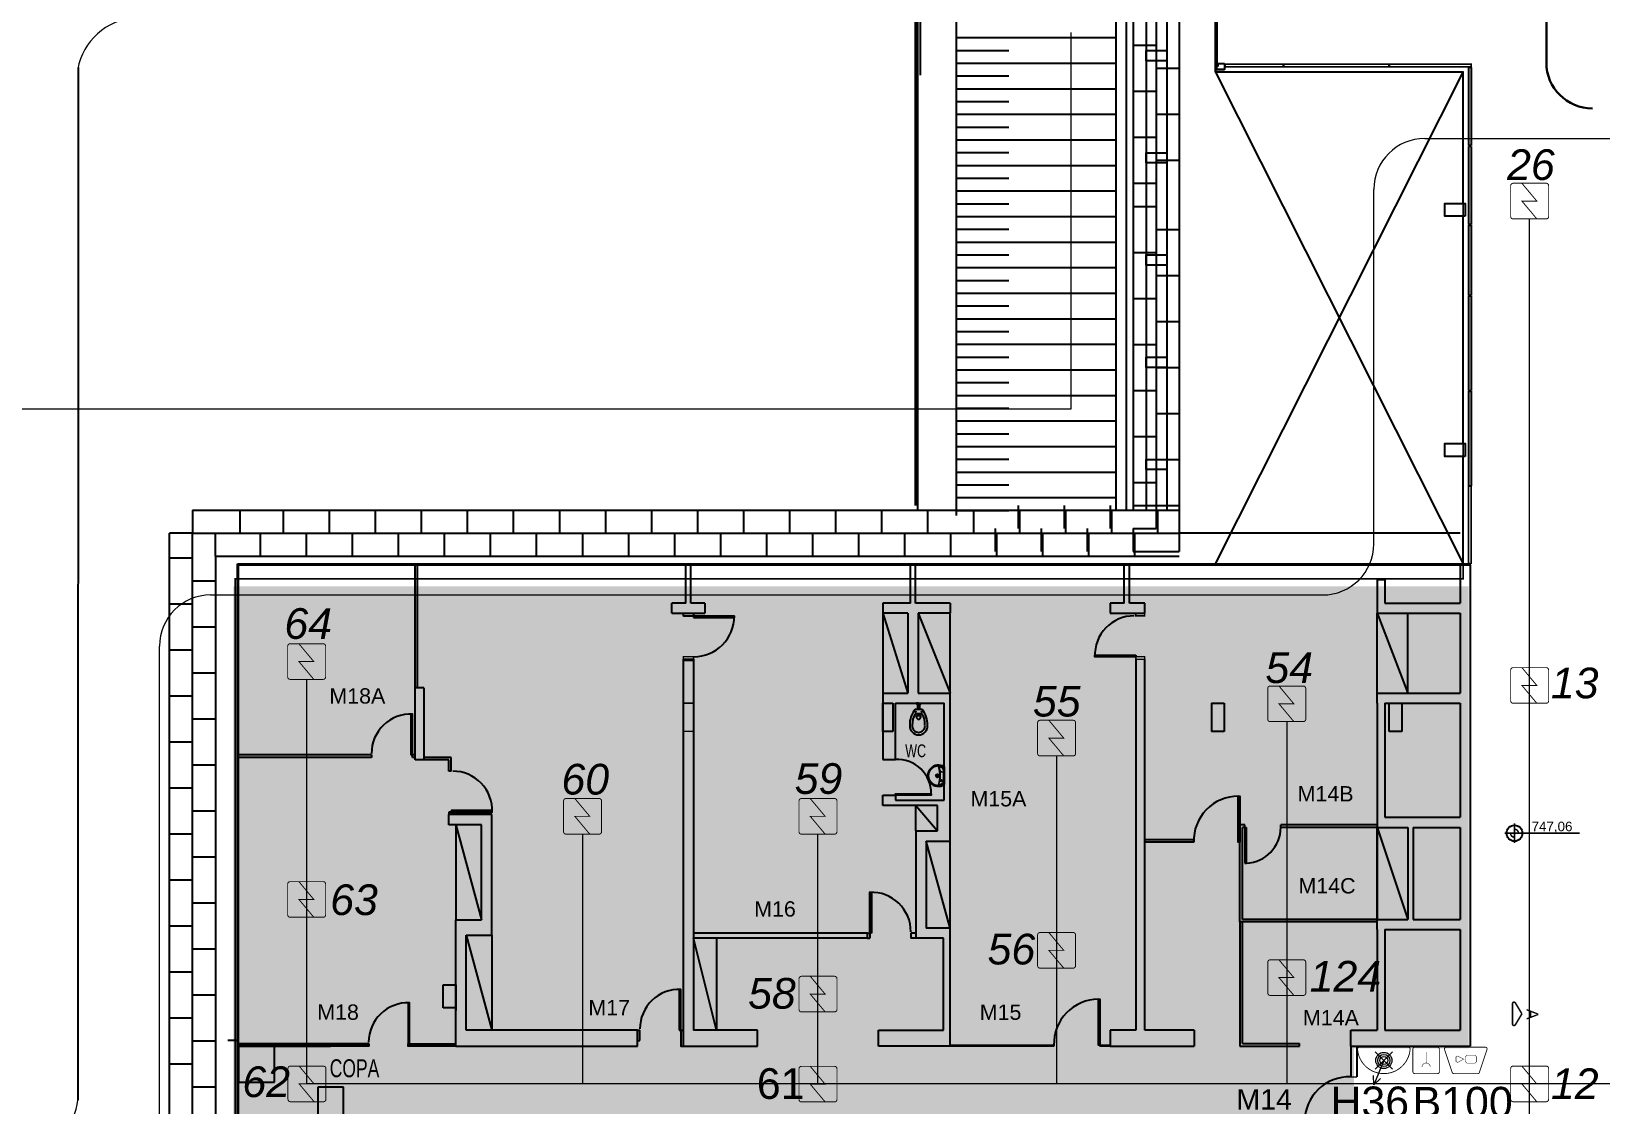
# Model space of a CAD drawing. Header units: metres. Extents: x -331 to 2982, y 362 to 2539.
# Drawn here: x 767 to 797.7, y 957.91 to 978.91 of the extents above; entities that cross this region are included whole.
import ezdxf
from ezdxf.enums import TextEntityAlignment as Align

# ---------------------------------------------------------------- set-up
doc = ezdxf.new("R2010")
doc.units = ezdxf.units.M
doc.layers.get('0').update_dxf_attribs({"color": 251})
doc.layers.add('_salas', color=251, linetype='Continuous', plot=False)
doc.layers.add('Botoeira_antiga', color=74, linetype='Continuous', lineweight=30)
for name, color, linetype in [('CX', 251, 'Continuous'), ('DET. FUMAÇA', 1, 'Continuous'), ('Div', 251, 'Continuous'), ('Est', 251, 'Continuous'), ('Mob', 251, 'Continuous'), ('Pis', 251, 'Continuous')]:
    doc.layers.add(name, color=color, linetype=linetype)
doc.styles.add('ARIAL', font='arial.ttf')
doc.styles.add('DESTAQUE', font='arial.ttf', dxfattribs={"height": 0.4})
doc.styles.get("Standard").update_dxf_attribs({"font": 'arial.ttf', "height": 0.3})
doc.styles.add('X3G_ENTITY_14169C7F', font='arial.ttf', dxfattribs={"height": 0.6})
doc.styles.add('X3G_ENTITY_14169C81', font='arial.ttf', dxfattribs={"height": 0.6})
doc.styles.add('X3G_ENTITY_14169C83', font='arial.ttf', dxfattribs={"height": 0.6})
doc.styles.add('X3G_ENTITY_14169CB9', font='arial.ttf', dxfattribs={"height": 0.6})
doc.styles.add('X3G_ENTITY_14169CBB', font='arial.ttf', dxfattribs={"height": 0.6})
doc.styles.add('X3G_ENTITY_14169CBD', font='arial.ttf', dxfattribs={"height": 0.6})
doc.styles.add('X3G_ENTITY_14169CBF', font='arial.ttf', dxfattribs={"height": 0.6})
doc.styles.add('X3G_ENTITY_14169CC1', font='arial.ttf', dxfattribs={"height": 0.6})
doc.styles.add('X3G_ENTITY_14169CC3', font='arial.ttf', dxfattribs={"height": 0.6})
doc.styles.add('X3G_ENTITY_14169CC5', font='arial.ttf', dxfattribs={"height": 0.6})
doc.styles.add('X3G_ENTITY_14169CC7', font='arial.ttf', dxfattribs={"height": 0.6})
doc.styles.add('X3G_ENTITY_14169CC9', font='arial.ttf', dxfattribs={"height": 0.6})
doc.styles.add('X3G_ENTITY_14169CCB', font='arial.ttf', dxfattribs={"height": 0.6})
doc.styles.add('X3G_ENTITY_1416B692', font='arial.ttf', dxfattribs={"height": 0.6})
doc.styles.add('X3G_ENTITY_14210359', font='arial.ttf', dxfattribs={"height": 0.6})
doc.styles.add('X3G_ENTITY_14228CEA', font='arial.ttf', dxfattribs={"height": 0.6})

# ---------------------------------------------------------------- blocks, each defined once
blk = doc.blocks.new('Detector de fumaça')
at = {"layer": 'DET. FUMAÇA', "linetype": 'Continuous', "lineweight": 15, "const_width": 0.0187}
blk.add_lwpolyline([(774.599, 539.816), (775.249, 539.816, -0.414214), (775.296, 539.769), (775.296, 539.167, -0.414214), (775.249, 539.12), (774.599, 539.12, -0.414214), (774.553, 539.167), (774.553, 539.769, -0.414214)], format="xyb", close=True, dxfattribs=at)
blk.add_lwpolyline([(774.773, 539.816), (775.064, 539.468), (774.773, 539.468), (775.064, 539.12)], dxfattribs=at)
blk = doc.blocks.new('WEW')
at = {"color": 1, "lineweight": 0, "true_color": 0xe60000}
for p, q in [((1781.244, 994.005), (1781.439, 994.482)), ((1781.439, 994.482), (1781.308, 994.36)), ((1781.439, 994.482), (1781.447, 994.302)), ((1781.075, 994.175), (1781.413, 993.836)), ((1781.413, 994.175), (1781.075, 993.836))]:
    blk.add_line(p, q, dxfattribs=at)
at = {"color": 1, "true_color": 0xe60000, "const_width": 0.0172}
for points in [[(1779.259, 993.747), (1780.023, 993.747, 0.511918), (1780.056, 993.793), (1779.907, 994.24, 0.322823), (1779.874, 994.263), (1779.408, 994.263, 0.322823), (1779.375, 994.24), (1779.226, 993.793, 0.511918)], [(1780.193, 994.263), (1780.641, 994.263, -0.414214), (1780.675, 994.229), (1780.675, 993.782, -0.414214), (1780.641, 993.747), (1780.193, 993.747, -0.414214), (1780.159, 993.782), (1780.159, 994.229, -0.414214)], [(1780.764, 993.748), (1781.724, 993.748, 0.435311), (1781.759, 993.784, 0.930949), (1780.73, 993.784, 0.435311)]]:
    blk.add_lwpolyline(points, format="xyb", close=True, dxfattribs=at)
at = {"color": 1, "true_color": 0xe60000, "const_width": 0.0086}
for points in [[(1779.463, 994.06), (1779.617, 994.06), (1779.652, 994.026), (1779.652, 993.936), (1779.617, 993.902), (1779.463, 993.902), (1779.428, 993.936), (1779.428, 994.026)], [(1779.832, 993.936), (1779.832, 994.026), (1779.802, 994.044), (1779.679, 993.981), (1779.802, 993.918)]]:
    blk.add_lwpolyline(points, close=True, dxfattribs=at)
for points in [[(1780.336, 994.135), (1780.338, 994.117), (1780.344, 994.099), (1780.351, 994.088), (1780.365, 994.073), (1780.373, 994.067), (1780.386, 994.06), (1780.397, 994.057), (1780.413, 994.055), (1780.421, 994.055), (1780.431, 994.056), (1780.45, 994.062), (1780.464, 994.07), (1780.477, 994.082), (1780.488, 994.096), (1780.494, 994.11), (1780.497, 994.122), (1780.498, 994.13), (1780.498, 994.136)], [(1780.417, 993.837), (1780.417, 994.055)]]:
    blk.add_lwpolyline(points, dxfattribs=at)
at = {"color": 1, "lineweight": 0, "true_color": 0xe60000}
for radius in [0.158, 0.119, 0.0774]:
    blk.add_circle((1781.244, 994.005), radius, dxfattribs=at)
blk = doc.blocks.new('VASO')
at = {"layer": 'Mob'}
for p, q in [((302.351, 172.465), (302.38, 172.465)), ((302.351, 172.383), (302.38, 172.383)), ((302.38, 172.465), (302.38, 172.383)), ((302.411, 172.354), (302.411, 172.494)), ((302.499, 172.354), (302.499, 172.494)), ((302.599, 172.444), (302.499, 172.444)), ((302.599, 172.404), (302.499, 172.404)), ((302.599, 172.444), (302.599, 172.455)), ((302.599, 172.404), (302.599, 172.444)), ((302.599, 172.404), (302.599, 172.393)), ((302.619, 172.464), (302.609, 172.464)), ((302.619, 172.383), (302.609, 172.383)), ((302.619, 172.424), (302.619, 172.464)), ((302.619, 172.424), (302.619, 172.383))]:
    blk.add_line(p, q, dxfattribs=at)
for centre in [(302.453, 172.486), (302.453, 172.362)]:
    blk.add_circle(centre, 0.00707, dxfattribs=at)
for centre, radius, start, end in [((302.178, 172.42), 0.179, 86.6811, 178.7962), ((302.178, 172.42), 0.129, 86.6811, 178.7962), ((302.205, 172.134), 0.464, 50.6979, 92.0637), ((302.205, 172.134), 0.414, 60.1325, 92.0637), ((302.178, 172.427), 0.179, 181.2038, 273.3189), ((302.178, 172.427), 0.129, 181.2038, 273.3189), ((302.205, 172.713), 0.464, 267.9363, 309.3021), ((302.205, 172.713), 0.414, 267.9363, 299.8675), ((302.349, 172.422), 0.043, 86.6811, 178.7962), ((302.349, 172.426), 0.043, 181.2038, 273.3189), ((302.609, 172.455), 0.00935, 90, 180), ((302.609, 172.393), 0.00935, 180, 270)]:
    blk.add_arc(centre, radius, start, end, dxfattribs=at)
blk = doc.blocks.new('XR_BL2_3 PAV$0$perfil_cc')
at = {"layer": 'CX'}
for p, q in [((-0.115, 0.117), (-0.115, -0.029)), ((-0.115, -0.029), (-0.115, 0.117))]:
    blk.add_line(p, q, dxfattribs=at)
blk.add_lwpolyline([(0, 0.12), (-0.08, 0.12), (-0.115, 0.12), (-0.115, -0.029), (-0.085, -0.029), (-0.085, -0.028), (-0.04, -0.028), (-0.04, 0), (0, 0)], close=True, dxfattribs=at)
blk = doc.blocks.new('XR_BL2_2 PAV_REV02$0$PILAR_PASSARELA')
at = {"layer": 'Est'}
blk.add_lwpolyline([(-20, 12.5), (20, 12.5), (20, -12.5), (-20, -12.5)], close=True, dxfattribs=at)
blk = doc.blocks.new('gel')
at = {"layer": 'Est'}
for p, q in [((2289.233, 1666.489), (2289.233, 1665.789)), ((2289.933, 1666.489), (2289.233, 1666.489)), ((2289.933, 1665.789), (2289.933, 1666.489)), ((2289.233, 1665.789), (2289.933, 1665.789))]:
    blk.add_line(p, q, dxfattribs=at)

msp = doc.modelspace()

# ---------------------------------------------------------------- hatches: boundary and pattern name
at = {"layer": '_salas', "transparency": 33554559}
h = msp.add_hatch(color=256, dxfattribs=at)
h.dxf.hatch_style = 1
h.paths.add_polyline_path([(779.351, 955.411), (776.826, 955.411), (776.826, 956.986), (779.351, 956.986), (792.881, 956.986), (792.881, 959.011), (795.12, 959.011), (795.12, 968.046), (770.956, 968.046), (770.956, 955.411), (764.106, 955.411), (764.106, 946.461), (770.956, 946.461), (770.956, 905.926), (795.406, 905.926), (795.406, 912.361), (773.841, 912.361), (773.841, 913.961), (777.366, 913.961), (777.366, 941.136), (776.426, 941.136), (776.426, 946.461), (779.351, 946.461)])
at = {"layer": 'Pis'}
h = msp.add_hatch(dxfattribs=at)
h.set_pattern_fill('ANSI31', color=256, scale=0.01, style=0)
h.set_pattern_definition([(45, (-1492.385325, -557.201927), (-0.0224506403, 0.0224506403), [])])
h.paths.add_polyline_path([(773.109, 957.449), (771.059, 957.449), (771.059, 957.299), (772.959, 957.299), (772.959, 956.899), (773.109, 956.899)])
h.paths.add_polyline_path([(773.109, 955.899), (772.959, 955.899), (772.959, 955.699), (773.109, 955.699)])
edge = h.paths.add_edge_path()
edge.add_line((771.059, 959.099), (771.059, 959.049))
edge.add_line((771.059, 959.049), (773.603, 959.049))
edge.add_line((773.603, 959.049), (773.603, 959.099))
edge.add_line((773.603, 959.099), (771.059, 959.099))
edge.add_line((771.059, 959.099), (771.059, 959.049))
h = msp.add_hatch(dxfattribs=at)
h.set_pattern_fill('ANSI31', color=256, scale=0.01, style=0)
h.set_pattern_definition([(45, (-1502.9165, -764.725328), (-0.0224506403, 0.0224506403), [])])
edge = h.paths.add_edge_path()
edge.add_line((774.372, 959.099), (775.309, 959.099))
edge.add_line((775.309, 959.099), (775.309, 959.049))
edge.add_line((775.309, 959.049), (774.372, 959.049))
edge.add_line((774.372, 959.049), (774.372, 959.099))
edge.add_line((774.372, 959.099), (775.309, 959.099))

# ---------------------------------------------------------------- linework, layer by layer
at = {"lineweight": 0}
for p, q in [((790.169, 978.109), (790.169, 980.018)), ((775.059, 959.799), (775.059, 960.249)), ((775.059, 960.249), (775.309, 960.249)), ((775.309, 960.249), (775.309, 959.799)), ((775.309, 959.799), (775.059, 959.799)), ((771.009, 959.161), (770.847, 959.161))]:
    msp.add_line(p, q, dxfattribs=at)
for points in [[(790.169, 978.109), (795.014, 978.109), (795.014, 968.196), (790.169, 968.196)], [(770.989, 955.561), (770.989, 968.196), (790.169, 968.196)]]:
    msp.add_lwpolyline(points, dxfattribs=at)
at = {"layer": 'Botoeira_antiga'}
msp.add_line((796.641, 978.298), (796.641, 981.092), dxfattribs=at)
msp.add_arc((797.541, 978.298), 0.9, 180, 270, dxfattribs=at)
at = {"layer": 'CX', "ltscale": 8}
for points in [[(788.609, 966.701), (788.609, 966.671), (787.809, 966.671), (787.809, 966.701)], [(774.429, 964.749), (774.459, 964.749), (774.459, 965.549), (774.429, 965.549)], [(783.909, 963.961), (783.909, 963.991), (784.609, 963.991), (784.609, 963.961)], [(790.644, 963.041), (790.614, 963.041), (790.614, 963.941), (790.644, 963.941)], [(775.219, 963.661), (775.219, 963.631), (776.019, 963.631), (776.019, 963.661)], [(783.439, 961.261), (783.409, 961.261), (783.409, 962.061), (783.439, 962.061)], [(779.679, 959.361), (779.709, 959.361), (779.709, 960.161), (779.679, 960.161)], [(787.909, 959.069), (787.879, 959.069), (787.879, 959.969), (787.909, 959.969)], [(774.372, 959.099), (774.402, 959.099), (774.402, 959.899), (774.372, 959.899)]]:
    msp.add_lwpolyline(points, close=True, dxfattribs=at)
at = {"layer": 'CX', "color": 251, "ltscale": 8, "true_color": 0x606060}
for centre, radius, start, end in [((788.579, 966.7), 0.771, 90, 182.1894), ((774.429, 964.779), 0.771, 87.8106, 180), ((783.938, 963.991), 0.671, 0, 92.5089), ((775.249, 963.661), 0.771, 357.8106, 90), ((790.614, 963.071), 0.871, 90, 181.942), ((783.438, 961.291), 0.771, 0, 92.1894), ((779.679, 959.391), 0.771, 87.8106, 180), ((787.879, 959.098), 0.871, 90, 181.942), ((774.373, 959.129), 0.771, 87.8106, 180), ((792.784, 957.579), 0.871, 88.058, 180)]:
    msp.add_arc(centre, radius, start, end, dxfattribs=at)
at = {"layer": 'Div', "color": 230, "linetype": 'Continuous', "lineweight": -3, "true_color": 0xff007f}
msp.add_line((767.917, 978.197), (767.911, 957.995), dxfattribs=at)
at = {"layer": 'Div', "color": 230, "linetype": 'Continuous', "lineweight": 0}
for p, q in [((794.265, 976.812), (798.508, 976.812)), ((793.265, 968.879), (793.265, 975.812)), ((770.511, 967.879), (792.265, 967.879)), ((769.511, 957.436), (769.511, 966.879))]:
    msp.add_line(p, q, dxfattribs=at)
at = {"layer": 'Div', "color": 150, "linetype": 'Continuous', "lineweight": 0}
for p, q in [((796.314, 944.321), (796.314, 975.239)), ((772.389, 966.228), (772.389, 958.312)), ((791.562, 965.401), (791.562, 958.312)), ((787.06, 964.731), (787.06, 958.312)), ((777.787, 963.2), (777.787, 958.312)), ((782.392, 958.312), (782.392, 963.2)), ((871.965, 958.312), (772.389, 958.312))]:
    msp.add_line(p, q, dxfattribs=at)
at = {"layer": 'Div', "lineweight": 0, "ltscale": 0.8}
for p, q in [((774.509, 966.061), (774.509, 968.469)), ((774.559, 966.061), (774.559, 968.469)), ((783.359, 961.261), (779.959, 961.261)), ((783.359, 961.161), (779.959, 961.161))]:
    msp.add_line(p, q, dxfattribs=at)
at = {"layer": 'Div', "lineweight": 0}
for p, q in [((773.659, 964.749), (771.059, 964.749)), ((773.659, 964.699), (771.059, 964.699)), ((773.659, 964.749), (773.659, 964.699)), ((774.509, 964.749), (774.459, 964.749)), ((774.459, 964.699), (774.459, 964.749)), ((774.509, 964.699), (774.459, 964.699)), ((775.219, 964.701), (774.679, 964.701)), ((775.169, 964.651), (774.679, 964.651)), ((775.169, 964.431), (775.169, 964.651)), ((775.219, 964.431), (775.219, 964.701)), ((775.219, 964.431), (775.169, 964.431)), ((775.219, 963.631), (775.169, 963.631)), ((775.169, 963.631), (775.169, 963.581)), ((775.219, 963.631), (775.219, 963.581)), ((790.644, 961.481), (790.644, 963.381)), ((790.744, 963.381), (790.644, 963.381)), ((790.694, 961.531), (790.694, 963.331)), ((790.744, 963.331), (790.694, 963.331)), ((790.744, 963.331), (790.744, 963.381)), ((790.744, 963.331), (790.744, 962.631)), ((790.744, 963.331), (790.774, 963.331)), ((790.774, 962.631), (790.774, 963.331)), ((793.334, 963.381), (791.444, 963.381)), ((791.444, 963.331), (791.444, 963.381)), ((793.334, 963.331), (791.444, 963.331)), ((789.744, 963.091), (788.784, 963.091)), ((789.744, 963.041), (788.784, 963.041)), ((789.744, 963.041), (789.744, 963.091)), ((790.744, 962.631), (790.774, 962.631)), ((793.334, 961.481), (790.644, 961.481)), ((790.644, 961.481), (790.644, 959.054)), ((793.334, 961.531), (790.694, 961.531)), ((790.694, 959.104), (790.694, 961.481)), ((790.644, 959.054), (791.814, 959.054)), ((790.694, 959.104), (791.814, 959.104)), ((791.814, 959.054), (791.814, 959.104)), ((792.814, 959.049), (792.814, 958.449)), ((792.933, 959.049), (792.933, 958.449))]:
    msp.add_line(p, q, dxfattribs=at)
at = {"layer": 'Div', "color": 150, "linetype": 'Continuous', "lineweight": 0}
msp.add_lwpolyline([(787.339, 978.886), (787.339, 971.517), (763.268, 971.517)], dxfattribs=at)
at = {"layer": 'Div', "lineweight": 0}
msp.add_lwpolyline([(792.814, 958.449), (792.933, 958.449)], dxfattribs=at)
at = {"layer": 'Div', "color": 230, "linetype": 'Continuous', "lineweight": 0}
for centre, radius, start, end in [((769.117, 977.949), 1.225, 94.2945, 169.7477), ((794.265, 975.812), 1, 90, 180), ((792.265, 968.879), 1, 270, 0), ((770.511, 966.879), 1, 90, 180), ((766.9, 958.074), 1.014, 277.9256, 355.5234)]:
    msp.add_arc(centre, radius, start, end, dxfattribs=at)
at = {"layer": 'Div', "lineweight": 0}
msp.add_arc((790.744, 963.331), 0.7, 272.4563, 360, dxfattribs=at)
at = {"layer": 'Pis'}
for p, q in [((784.298, 969.632), (784.298, 989.307)), ((784.323, 969.632), (784.323, 989.307)), ((784.348, 969.536), (784.348, 989.307)), ((784.398, 978.049), (784.398, 989.307)), ((785.105, 969.434), (785.105, 989.207)), ((788.218, 989.307), (788.218, 969.632)), ((788.418, 989.307), (788.418, 969.632)), ((788.558, 980.432), (788.558, 969.536)), ((788.814, 980.432), (788.814, 969.536)), ((789.008, 980.432), (789.008, 969.536)), ((789.214, 980.432), (789.214, 969.536)), ((789.458, 980.432), (789.458, 969.182)), ((790.169, 978.109), (790.169, 980.018)), ((790.169, 980.018), (790.169, 978.109)), ((786.128, 978.778), (785.105, 978.778)), ((788.218, 978.778), (785.105, 978.778)), ((786.128, 978.528), (785.105, 978.528)), ((789.008, 978.632), (788.558, 978.632)), ((788.814, 978.332), (788.814, 978.532)), ((788.814, 978.532), (789.214, 978.532)), ((789.214, 978.532), (789.214, 978.332)), ((786.128, 978.278), (785.105, 978.278)), ((788.218, 978.278), (785.105, 978.278)), ((789.214, 978.332), (788.814, 978.332)), ((789.458, 978.182), (789.008, 978.182)), ((789.458, 978.152), (789.458, 969.536)), ((790.169, 968.489), (795.014, 978.109)), ((790.169, 978.109), (795.014, 968.489)), ((795.014, 978.109), (790.169, 978.109)), ((795.014, 978.109), (790.169, 978.109)), ((795.014, 975.541), (795.014, 978.109)), ((795.169, 978.198), (795.119, 978.198)), ((795.119, 978.198), (795.119, 976.672)), ((795.169, 978.198), (795.169, 976.672)), ((786.128, 978.028), (785.105, 978.028)), ((786.128, 977.778), (785.105, 977.778)), ((788.218, 977.778), (785.105, 977.778)), ((786.128, 977.528), (785.105, 977.528)), ((789.008, 977.732), (788.558, 977.732)), ((786.128, 977.278), (785.105, 977.278)), ((788.218, 977.278), (785.105, 977.278)), ((788.218, 977.278), (785.105, 977.278)), ((789.458, 977.282), (789.008, 977.282)), ((786.128, 977.028), (785.105, 977.028)), ((789.008, 976.832), (788.558, 976.832)), ((786.128, 976.778), (785.105, 976.778)), ((788.218, 976.778), (785.105, 976.778)), ((788.218, 976.778), (785.105, 976.778)), ((786.128, 976.528), (785.105, 976.528)), ((788.814, 976.332), (788.814, 976.532)), ((788.814, 976.532), (789.214, 976.532)), ((789.214, 976.532), (789.214, 976.332)), ((795.169, 976.672), (795.119, 976.672)), ((795.169, 976.656), (795.119, 976.656)), ((795.119, 976.656), (795.119, 975.13)), ((795.169, 976.656), (795.169, 975.13)), ((786.128, 976.278), (785.105, 976.278)), ((788.218, 976.278), (785.105, 976.278)), ((789.214, 976.332), (788.814, 976.332)), ((789.458, 976.382), (789.008, 976.382)), ((786.128, 976.028), (785.105, 976.028)), ((789.008, 975.932), (788.558, 975.932)), ((789.458, 975.929), (789.458, 975.929)), ((786.128, 975.778), (785.105, 975.778)), ((788.218, 975.778), (785.105, 975.778)), ((786.128, 975.528), (785.105, 975.528)), ((788.558, 975.482), (789.008, 975.482)), ((795.014, 970.841), (795.014, 975.291)), ((786.128, 975.278), (785.105, 975.278)), ((788.218, 975.278), (785.105, 975.278)), ((786.128, 975.028), (785.105, 975.028)), ((788.558, 975.029), (788.558, 975.029)), ((789.008, 975.032), (789.458, 975.032)), ((795.169, 975.13), (795.119, 975.13)), ((795.119, 975.114), (795.169, 975.114)), ((795.119, 975.114), (795.119, 973.746)), ((795.169, 975.114), (795.169, 973.746)), ((786.128, 974.778), (785.105, 974.778)), ((788.218, 974.778), (785.105, 974.778)), ((786.128, 974.528), (785.105, 974.528)), ((788.558, 974.582), (789.008, 974.582)), ((788.814, 974.332), (788.814, 974.532)), ((788.814, 974.532), (789.214, 974.532)), ((789.214, 974.532), (789.214, 974.332)), ((786.128, 974.278), (785.105, 974.278)), ((788.218, 974.278), (785.105, 974.278)), ((789.214, 974.332), (788.814, 974.332)), ((789.008, 974.132), (789.458, 974.132)), ((786.128, 974.028), (785.105, 974.028)), ((786.128, 973.778), (785.105, 973.778)), ((788.218, 973.778), (785.105, 973.778)), ((786.128, 973.528), (785.105, 973.528)), ((788.558, 973.682), (789.008, 973.682)), ((795.119, 973.746), (795.169, 973.746)), ((795.119, 973.73), (795.169, 973.73)), ((795.119, 973.73), (795.119, 971.88)), ((795.169, 973.73), (795.169, 971.88)), ((786.128, 973.278), (785.105, 973.278)), ((788.218, 973.278), (785.105, 973.278)), ((789.008, 973.232), (789.458, 973.232)), ((789.008, 973.232), (789.458, 973.232)), ((786.128, 973.028), (785.105, 973.028)), ((786.128, 972.778), (785.105, 972.778)), ((788.218, 972.778), (785.105, 972.778)), ((786.128, 972.528), (785.105, 972.528)), ((788.558, 972.782), (789.008, 972.782)), ((788.814, 972.332), (788.814, 972.532)), ((788.814, 972.532), (789.214, 972.532)), ((789.214, 972.532), (789.214, 972.332)), ((786.128, 972.278), (785.105, 972.278)), ((788.218, 972.278), (786.128, 972.278)), ((789.214, 972.332), (788.814, 972.332)), ((789.008, 972.332), (789.458, 972.332)), ((786.128, 972.028), (785.105, 972.028)), ((786.128, 971.778), (785.105, 971.778)), ((788.218, 971.778), (786.128, 971.778)), ((788.218, 971.778), (786.128, 971.778)), ((788.558, 971.882), (789.008, 971.882)), ((795.119, 971.88), (795.169, 971.88)), ((795.119, 971.864), (795.169, 971.864)), ((795.119, 971.864), (795.119, 970.014)), ((795.169, 971.864), (795.169, 970.014)), ((786.128, 971.528), (785.105, 971.528)), ((788.558, 971.436), (788.558, 971.436)), ((789.008, 971.432), (789.458, 971.432)), ((786.128, 971.278), (785.105, 971.278)), ((786.128, 971.028), (785.105, 971.028)), ((788.218, 971.278), (786.128, 971.278)), ((786.128, 970.778), (785.105, 970.778)), ((788.218, 970.778), (786.128, 970.778)), ((788.218, 970.778), (786.128, 970.778)), ((788.558, 970.982), (789.008, 970.982)), ((786.128, 970.528), (785.105, 970.528)), ((788.558, 970.536), (788.558, 970.536)), ((788.814, 970.332), (788.814, 970.532)), ((788.814, 970.532), (789.214, 970.532)), ((789.008, 970.532), (789.458, 970.532)), ((789.214, 970.532), (789.214, 970.332)), ((795.014, 968.489), (795.014, 970.591)), ((786.128, 970.278), (785.105, 970.278)), ((788.218, 970.278), (786.128, 970.278)), ((788.558, 970.082), (789.008, 970.082)), ((789.214, 970.332), (788.814, 970.332)), ((786.128, 970.028), (785.105, 970.028)), ((786.128, 969.778), (785.105, 969.778)), ((788.218, 969.778), (786.128, 969.778)), ((795.119, 970.014), (795.169, 970.014)), ((770.159, 969.536), (789.458, 969.536)), ((770.159, 969.536), (770.159, 969.086)), ((771.089, 969.086), (771.089, 969.536)), ((771.939, 969.086), (771.939, 969.536)), ((772.839, 969.086), (772.839, 969.536)), ((773.739, 969.086), (773.739, 969.536)), ((774.639, 969.086), (774.639, 969.536)), ((775.539, 969.086), (775.539, 969.536)), ((776.439, 969.086), (776.439, 969.536)), ((777.339, 969.086), (777.339, 969.536)), ((778.239, 969.086), (778.239, 969.536)), ((779.139, 969.086), (779.139, 969.536)), ((780.039, 969.086), (780.039, 969.536)), ((780.939, 969.086), (780.939, 969.536)), ((781.839, 969.086), (781.839, 969.536)), ((782.739, 969.086), (782.739, 969.536)), ((783.639, 969.086), (783.639, 969.536)), ((784.539, 969.086), (784.539, 969.536)), ((786.128, 969.528), (785.105, 969.528)), ((785.439, 969.086), (785.439, 969.536)), ((786.308, 969.632), (786.308, 969.182)), ((786.339, 969.086), (786.339, 969.536)), ((787.208, 969.632), (787.208, 969.182)), ((787.239, 969.086), (787.239, 969.536)), ((788.108, 969.632), (788.108, 969.182)), ((788.139, 969.086), (788.139, 969.536)), ((788.218, 969.632), (788.218, 969.536)), ((788.418, 969.632), (788.418, 969.536)), ((788.558, 969.632), (789.008, 969.632)), ((789.008, 969.632), (789.458, 969.632)), ((789.008, 969.632), (789.008, 969.182)), ((789.039, 969.086), (789.039, 969.536)), ((785.858, 969.182), (785.858, 968.732)), ((786.758, 969.182), (786.758, 968.732)), ((787.658, 969.182), (787.658, 968.732)), ((788.558, 969.182), (789.008, 969.182)), ((788.558, 969.182), (788.558, 968.732)), ((789.458, 969.182), (789.458, 968.732)), ((769.709, 955.699), (769.709, 969.086)), ((770.159, 969.086), (769.709, 969.086)), ((770.159, 955.699), (770.159, 969.086)), ((770.159, 969.086), (770.609, 969.086)), ((770.609, 969.086), (789.458, 969.086)), ((770.609, 968.636), (770.609, 969.086)), ((771.489, 968.636), (771.489, 969.086)), ((772.389, 968.636), (772.389, 969.086)), ((773.289, 968.636), (773.289, 969.086)), ((774.189, 968.636), (774.189, 969.086)), ((775.089, 968.636), (775.089, 969.086)), ((775.989, 968.636), (775.989, 969.086)), ((776.889, 968.636), (776.889, 969.086)), ((777.789, 968.636), (777.789, 969.086)), ((778.689, 968.636), (778.689, 969.086)), ((779.589, 968.636), (779.589, 969.086)), ((780.489, 968.636), (780.489, 969.086)), ((781.389, 968.636), (781.389, 969.086)), ((782.289, 968.636), (782.289, 969.086)), ((783.189, 968.636), (783.189, 969.086)), ((784.089, 968.636), (784.089, 969.086)), ((784.989, 968.636), (784.989, 969.086)), ((785.889, 968.636), (785.889, 969.086)), ((786.789, 968.636), (786.789, 969.086)), ((787.689, 968.636), (787.689, 969.086)), ((788.589, 968.636), (788.589, 969.086)), ((794.953, 969.086), (789.458, 969.086)), ((769.709, 968.606), (770.159, 968.606)), ((770.609, 968.636), (789.458, 968.636)), ((770.609, 968.636), (770.609, 955.699)), ((771.089, 968.636), (771.089, 968.636)), ((771.939, 968.636), (771.939, 968.636)), ((772.839, 968.636), (772.839, 968.636)), ((773.739, 968.636), (773.739, 968.636)), ((774.639, 968.636), (774.639, 968.636)), ((775.539, 968.636), (775.539, 968.636)), ((776.439, 968.636), (776.439, 968.636)), ((777.339, 968.636), (777.339, 968.636)), ((778.239, 968.636), (778.239, 968.636)), ((779.139, 968.636), (779.139, 968.636)), ((780.039, 968.636), (780.039, 968.636)), ((780.939, 968.636), (780.939, 968.636)), ((781.839, 968.636), (781.839, 968.636)), ((782.739, 968.636), (782.739, 968.636)), ((783.639, 968.636), (783.639, 968.636)), ((784.539, 968.636), (784.539, 968.636)), ((785.439, 968.636), (785.439, 968.636)), ((786.339, 968.636), (786.339, 968.636)), ((787.239, 968.636), (787.239, 968.636)), ((788.139, 968.636), (788.139, 968.636)), ((788.558, 968.732), (789.458, 968.732)), ((789.039, 968.636), (789.039, 968.636)), ((771.039, 968.489), (795.153, 968.489)), ((771.039, 955.699), (771.039, 968.489)), ((771.059, 955.699), (771.059, 968.469)), ((771.059, 968.469), (779.906, 968.469)), ((774.509, 966.061), (774.509, 968.469)), ((774.559, 966.061), (774.559, 968.469)), ((779.806, 967.721), (779.806, 968.469)), ((779.906, 968.469), (779.806, 968.469)), ((779.906, 968.469), (784.301, 968.469)), ((779.906, 967.721), (779.906, 968.469)), ((784.201, 967.721), (784.201, 968.469)), ((784.301, 968.469), (784.201, 968.469)), ((784.301, 968.469), (788.484, 968.469)), ((784.301, 967.721), (784.301, 968.469)), ((788.384, 967.721), (788.384, 968.469)), ((788.484, 968.469), (788.384, 968.469)), ((788.484, 968.469), (794.475, 968.469)), ((788.484, 967.721), (788.484, 968.469)), ((794.475, 968.469), (795.153, 968.469)), ((794.953, 968.469), (794.953, 967.721)), ((795.153, 968.469), (795.153, 968.489)), ((795.153, 968.469), (795.153, 959.049)), ((769.709, 968.156), (769.709, 968.156)), ((770.159, 968.156), (770.609, 968.156)), ((793.334, 968.176), (793.334, 967.721)), ((793.484, 968.176), (793.334, 968.176)), ((793.484, 968.176), (793.484, 967.721)), ((769.709, 967.706), (770.159, 967.706)), ((779.531, 967.521), (779.531, 967.721)), ((779.806, 967.721), (779.531, 967.721)), ((780.181, 967.721), (779.906, 967.721)), ((780.181, 967.721), (780.181, 967.521)), ((783.659, 967.721), (783.659, 967.521)), ((784.201, 967.721), (783.659, 967.721)), ((784.979, 967.721), (784.301, 967.721)), ((784.979, 967.721), (784.979, 967.521)), ((788.109, 967.721), (788.109, 967.521)), ((788.384, 967.721), (788.109, 967.721)), ((788.784, 967.721), (788.484, 967.721)), ((788.784, 967.521), (788.784, 967.721)), ((793.334, 967.721), (793.334, 967.521)), ((793.484, 967.721), (794.953, 967.721)), ((779.531, 967.521), (780.181, 967.521)), ((779.759, 967.471), (779.759, 967.511)), ((779.759, 967.471), (779.959, 967.471)), ((779.959, 967.521), (779.959, 967.471)), ((779.959, 967.471), (780.759, 967.471)), ((779.959, 967.471), (779.959, 967.441)), ((779.959, 967.441), (780.759, 967.441)), ((784.151, 967.521), (783.659, 967.521)), ((783.659, 967.521), (783.659, 965.961)), ((783.659, 967.521), (784.151, 965.961)), ((784.151, 967.521), (784.151, 965.961)), ((784.979, 967.521), (784.351, 967.521)), ((784.351, 967.521), (784.351, 965.961)), ((784.351, 967.521), (784.979, 965.961)), ((784.979, 965.961), (784.979, 967.511)), ((788.109, 967.521), (788.784, 967.521)), ((793.334, 965.961), (793.334, 967.521)), ((793.334, 967.521), (794.953, 967.521)), ((793.334, 967.521), (793.934, 965.961)), ((793.934, 965.961), (793.934, 967.521)), ((794.953, 967.521), (794.953, 965.961)), ((769.709, 967.256), (769.709, 967.256)), ((770.159, 967.256), (770.609, 967.256)), ((769.709, 966.806), (770.159, 966.806)), ((779.759, 959.049), (779.759, 966.621)), ((779.759, 966.621), (779.959, 966.621)), ((779.779, 966.601), (779.939, 966.601)), ((779.959, 966.621), (779.959, 959.361)), ((788.609, 966.621), (788.609, 959.361)), ((788.784, 959.361), (788.784, 966.621)), ((769.709, 966.356), (769.709, 966.356)), ((770.159, 966.356), (770.609, 966.356)), ((769.709, 965.906), (770.159, 965.906)), ((774.679, 966.061), (774.509, 966.061)), ((774.509, 964.651), (774.509, 966.061)), ((774.679, 966.061), (774.679, 964.651)), ((783.659, 965.961), (784.151, 965.961)), ((783.659, 965.961), (783.659, 965.761)), ((784.351, 965.961), (784.979, 965.961)), ((784.979, 963.061), (784.979, 965.961)), ((793.334, 965.961), (794.953, 965.961)), ((793.334, 965.761), (793.334, 965.961)), ((783.659, 965.761), (783.659, 964.661)), ((783.659, 965.211), (783.659, 965.761)), ((783.659, 965.761), (783.859, 965.761)), ((783.859, 965.761), (783.859, 965.211)), ((783.909, 964.661), (783.909, 965.761)), ((783.909, 965.761), (784.864, 965.761)), ((784.864, 963.861), (784.864, 965.761)), ((790.089, 965.761), (790.339, 965.761)), ((790.089, 965.761), (790.089, 965.211)), ((790.339, 965.761), (790.339, 965.211)), ((793.334, 965.761), (793.334, 963.531)), ((793.484, 965.761), (794.953, 965.761)), ((793.484, 965.761), (793.484, 963.531)), ((793.564, 965.211), (793.564, 965.761)), ((793.564, 965.761), (793.814, 965.761)), ((793.564, 965.211), (793.564, 965.761)), ((793.564, 965.761), (793.814, 965.761)), ((793.814, 965.761), (793.814, 965.211)), ((793.814, 965.761), (793.814, 965.211)), ((794.953, 965.761), (794.953, 963.531)), ((769.709, 965.456), (769.709, 965.456)), ((770.159, 965.456), (770.609, 965.456)), ((783.859, 965.211), (783.659, 965.211)), ((790.339, 965.211), (790.089, 965.211)), ((793.814, 965.211), (793.564, 965.211)), ((793.814, 965.211), (793.564, 965.211)), ((769.709, 965.006), (770.159, 965.006)), ((769.709, 964.556), (769.709, 964.556)), ((770.159, 964.556), (770.609, 964.556)), ((773.659, 964.749), (771.059, 964.749)), ((773.659, 964.699), (771.059, 964.699)), ((773.659, 964.749), (773.659, 964.699)), ((774.509, 964.749), (774.459, 964.749)), ((774.459, 964.699), (774.459, 964.749)), ((774.509, 964.699), (774.459, 964.699)), ((774.679, 964.651), (774.509, 964.651)), ((775.219, 964.701), (774.679, 964.701)), ((775.169, 964.651), (774.679, 964.651)), ((775.169, 964.431), (775.169, 964.651)), ((775.219, 964.431), (775.219, 964.701)), ((783.659, 964.661), (783.909, 964.661)), ((783.794, 964.661), (783.909, 964.661)), ((775.219, 964.431), (775.169, 964.431)), ((784.864, 964.519), (784.864, 964.168)), ((769.709, 964.106), (770.159, 964.106)), ((783.664, 963.961), (783.909, 963.961)), ((783.664, 963.761), (783.664, 963.961)), ((783.909, 963.961), (783.909, 963.861)), ((769.709, 963.656), (769.709, 963.656)), ((770.159, 963.656), (770.609, 963.656)), ((775.219, 963.631), (775.169, 963.631)), ((775.169, 963.631), (775.169, 963.581)), ((775.219, 963.631), (775.219, 963.581)), ((784.729, 963.761), (783.664, 963.761)), ((783.909, 963.861), (784.864, 963.861)), ((784.309, 963.261), (784.309, 963.761)), ((784.309, 963.761), (784.729, 963.261)), ((784.729, 963.261), (784.729, 963.761)), ((776.009, 963.581), (775.169, 963.581)), ((775.169, 963.381), (775.169, 963.581)), ((775.809, 963.381), (775.169, 963.381)), ((775.309, 963.381), (775.309, 961.521)), ((775.309, 963.381), (775.809, 961.521)), ((775.809, 961.521), (775.809, 963.381)), ((776.009, 961.221), (776.009, 963.581)), ((776.009, 963.581), (776.009, 963.581)), ((790.644, 961.481), (790.644, 963.381)), ((790.744, 963.381), (790.644, 963.381)), ((790.694, 961.531), (790.694, 963.331)), ((790.744, 963.331), (790.694, 963.331)), ((790.744, 963.331), (790.744, 963.381)), ((790.744, 963.331), (790.744, 962.631)), ((790.744, 963.331), (790.774, 963.331)), ((790.774, 962.631), (790.774, 963.331)), ((793.334, 963.381), (791.444, 963.381)), ((791.444, 963.331), (791.444, 963.381)), ((793.334, 963.331), (791.444, 963.331)), ((793.334, 963.531), (793.334, 963.331)), ((793.334, 961.531), (793.334, 963.331)), ((793.334, 963.331), (793.934, 963.331)), ((793.334, 963.331), (793.334, 961.531)), ((793.334, 963.331), (793.934, 961.531)), ((793.484, 963.531), (794.953, 963.531)), ((793.934, 963.331), (793.934, 961.531)), ((794.034, 963.331), (794.953, 963.331)), ((794.034, 963.331), (794.034, 961.531)), ((794.953, 963.331), (794.953, 961.531)), ((769.709, 963.206), (770.159, 963.206)), ((784.309, 963.261), (784.309, 961.161)), ((784.309, 963.261), (784.729, 963.261)), ((784.509, 963.061), (784.509, 961.361)), ((784.509, 963.061), (784.979, 963.061)), ((784.979, 961.361), (784.509, 963.061)), ((784.979, 961.361), (784.979, 963.061)), ((789.744, 963.091), (788.784, 963.091)), ((789.744, 963.041), (788.784, 963.041)), ((789.744, 963.041), (789.744, 963.091)), ((769.709, 962.756), (769.709, 962.756)), ((770.159, 962.756), (770.609, 962.756)), ((790.744, 962.631), (790.774, 962.631)), ((769.709, 962.306), (770.159, 962.306)), ((769.709, 961.856), (769.709, 961.856)), ((770.159, 961.856), (770.609, 961.856)), ((775.309, 961.521), (775.809, 961.521)), ((775.309, 959.049), (775.309, 961.521)), ((793.334, 961.481), (790.644, 961.481)), ((790.644, 961.481), (790.644, 959.054)), ((793.334, 961.531), (790.694, 961.531)), ((790.694, 959.104), (790.694, 961.481)), ((793.334, 961.531), (793.934, 961.531)), ((793.334, 961.331), (793.334, 961.531)), ((794.034, 961.531), (794.953, 961.531)), ((769.709, 961.406), (770.159, 961.406)), ((775.509, 961.221), (776.009, 961.221)), ((775.509, 959.361), (775.509, 961.221)), ((775.509, 961.221), (776.009, 959.361)), ((776.009, 961.221), (776.009, 959.361)), ((783.359, 961.261), (779.959, 961.261)), ((783.359, 961.161), (779.959, 961.161)), ((780.409, 959.361), (779.959, 961.161)), ((780.409, 961.161), (780.409, 959.361)), ((783.359, 961.161), (783.359, 961.261)), ((783.359, 961.261), (783.409, 961.261)), ((783.359, 961.161), (783.359, 961.261)), ((783.359, 961.161), (783.409, 961.161)), ((783.409, 961.261), (783.409, 961.161)), ((784.309, 961.261), (784.209, 961.261)), ((784.209, 961.261), (784.209, 961.161)), ((784.309, 961.161), (784.209, 961.161)), ((784.849, 961.161), (784.309, 961.161)), ((784.979, 961.361), (784.509, 961.361)), ((784.849, 959.361), (784.849, 961.161)), ((784.979, 959.049), (784.979, 961.361)), ((793.334, 961.331), (793.334, 959.361)), ((793.484, 961.331), (794.953, 961.331)), ((793.484, 961.331), (793.484, 959.361)), ((794.953, 961.331), (794.953, 959.361)), ((769.709, 960.956), (769.709, 960.956)), ((770.159, 960.956), (770.609, 960.956)), ((769.709, 960.506), (770.159, 960.506)), ((775.059, 959.799), (775.059, 960.249)), ((775.059, 960.249), (775.309, 960.249)), ((775.309, 960.249), (775.309, 959.799)), ((769.709, 960.056), (769.709, 960.056)), ((770.159, 960.056), (770.609, 960.056)), ((775.309, 959.799), (775.059, 959.799)), ((775.309, 959.799), (775.309, 959.749)), ((775.309, 959.799), (775.309, 959.749)), ((769.709, 959.606), (770.159, 959.606)), ((778.859, 959.361), (775.509, 959.361)), ((778.859, 959.161), (778.859, 959.361)), ((778.859, 959.361), (778.909, 959.361)), ((778.859, 959.049), (778.859, 959.361)), ((778.909, 959.161), (778.909, 959.361)), ((779.709, 959.361), (779.759, 959.361)), ((781.209, 959.361), (779.959, 959.361)), ((781.209, 959.049), (781.209, 959.361)), ((783.579, 959.049), (783.579, 959.361)), ((783.579, 959.361), (784.849, 959.361)), ((788.609, 959.361), (788.109, 959.361)), ((788.109, 959.361), (788.109, 959.049)), ((789.75, 959.361), (788.784, 959.361)), ((789.75, 959.361), (789.75, 959.049)), ((792.814, 959.049), (792.814, 959.361)), ((792.814, 959.361), (793.334, 959.361)), ((793.484, 959.361), (794.953, 959.361)), ((769.709, 959.156), (769.709, 959.156)), ((770.159, 959.156), (770.609, 959.156)), ((771.009, 959.161), (770.847, 959.161)), ((773.603, 959.099), (771.059, 959.099)), ((773.603, 959.049), (771.059, 959.049)), ((771.059, 959.049), (772.859, 959.049)), ((773.603, 959.099), (773.603, 959.049)), ((774.372, 959.099), (775.309, 959.099)), ((774.372, 959.049), (774.372, 959.099)), ((774.372, 959.049), (774.372, 959.099)), ((775.309, 959.049), (774.372, 959.049)), ((775.309, 959.049), (774.372, 959.049)), ((774.402, 959.099), (775.309, 959.099)), ((775.309, 959.049), (778.859, 959.049)), ((778.859, 959.161), (778.909, 959.161)), ((779.759, 959.049), (781.209, 959.049)), ((784.979, 959.049), (783.579, 959.049)), ((784.979, 959.069), (787.009, 959.069)), ((787.009, 959.049), (784.979, 959.049)), ((787.009, 959.069), (787.009, 959.049)), ((787.909, 959.069), (787.909, 959.049)), ((787.909, 959.069), (788.109, 959.069)), ((788.109, 959.049), (787.909, 959.049)), ((788.109, 959.049), (789.75, 959.049)), ((790.644, 959.054), (791.814, 959.054)), ((790.694, 959.104), (791.814, 959.104)), ((791.814, 959.054), (791.814, 959.104)), ((792.814, 959.049), (795.153, 959.049)), ((792.814, 959.049), (792.814, 958.449)), ((792.933, 959.049), (792.933, 958.449)), ((769.709, 958.706), (770.159, 958.706)), ((769.709, 958.256), (769.709, 958.256)), ((770.159, 958.256), (770.609, 958.256)), ((773.109, 958.249), (772.609, 958.249)), ((772.609, 958.249), (772.609, 957.449)), ((772.959, 958.249), (772.959, 958.249)), ((773.109, 958.249), (772.959, 958.249)), ((773.109, 957.449), (773.109, 958.249)), ((773.109, 958.249), (773.109, 958.249))]:
    msp.add_line(p, q, dxfattribs=at)
at = {"layer": 'Pis', "const_width": 0.03}
for points in [[(790.204, 978.234), (790.204, 979.87), (790.194, 979.87), (790.194, 978.234)], [(791.493, 978.214), (791.493, 978.264), (790.359, 978.264), (790.359, 978.214)], [(791.509, 978.214), (791.509, 978.264), (793.561, 978.264), (793.561, 978.214)], [(795.169, 978.214), (795.169, 978.264), (793.577, 978.264), (793.577, 978.214)], [(795.119, 970.006), (795.169, 970.006), (795.169, 968.499), (795.119, 968.499)], [(779.959, 967.521), (779.759, 967.521), (779.759, 967.471), (779.959, 967.471)], [(788.784, 967.521), (788.609, 967.521), (788.609, 967.471), (788.784, 967.471)], [(779.759, 966.671), (779.959, 966.671), (779.959, 966.621), (779.759, 966.621)], [(788.784, 966.621), (788.609, 966.621), (788.609, 966.671), (788.784, 966.671)], [(779.959, 965.761), (779.959, 965.211), (779.759, 965.211), (779.759, 965.761)]]:
    msp.add_lwpolyline(points, close=True, dxfattribs=at)
for points in [[(790.169, 978.109), (795.014, 978.109), (795.014, 968.196), (790.169, 968.196)], [(770.989, 955.561), (770.989, 968.196), (790.169, 968.196)], [(796.018, 963.023), (796.018, 963.413)], [(795.823, 963.218), (797.294, 963.218)], [(771.059, 959.099), (771.059, 959.049), (773.603, 959.049), (773.603, 959.099), (771.059, 959.099), (771.059, 959.049)], [(774.372, 959.099), (775.309, 959.099), (775.309, 959.049), (774.372, 959.049), (774.372, 959.099), (775.309, 959.099)], [(792.814, 958.449), (792.933, 958.449)]]:
    msp.add_lwpolyline(points, dxfattribs=at)
msp.add_lwpolyline([(784.853, 964.343, 0.019765), (784.848, 964.469, 0.055725), (784.846, 964.487, 0.26837), (784.81, 964.52, 0.08527), (784.722, 964.532, 0.373975), (784.558, 964.343, 0.373975), (784.722, 964.154, 0.08527), (784.81, 964.165, 0.26837), (784.846, 964.199, 0.055725), (784.848, 964.217, 0.019765)], format="xyb", close=True, dxfattribs=at)
for points in [[(784.756, 964.168, -0.557482), (784.751, 964.176, 0.068592), (784.781, 964.28, 0.02486), (784.786, 964.343, 0.02486), (784.781, 964.406, 0.068592), (784.751, 964.51, -0.557482), (784.756, 964.517)], [(784.751, 964.175, 0.072415), (784.775, 964.343, 0.072415), (784.751, 964.51)], [(784.752, 964.507, -0.467154), (784.759, 964.505, -0.039312), (784.783, 964.438, 0.320715), (784.803, 964.419, 0.032811), (784.841, 964.415)], [(784.756, 964.168, 0.09339), (784.81, 964.181, 0.281673), (784.843, 964.226, 0.022774), (784.848, 964.316), (784.848, 964.343), (784.848, 964.37, 0.022774), (784.843, 964.46, 0.281673), (784.81, 964.505, 0.09339), (784.756, 964.517)], [(796.096, 963.218, 0.414214), (796.018, 963.296, 1)], [(796.018, 963.14, -0.414214), (795.94, 963.218, -1)], [(796.163, 959.684), (796.035, 959.897, 0.760667), (795.978, 959.881), (795.978, 959.486, 0.760667), (796.035, 959.47), (796.163, 959.684)]]:
    msp.add_lwpolyline(points, format="xyb", dxfattribs=at)
at = {"layer": 'Pis', "color": 251, "linetype": 'Continuous', "lineweight": -3, "true_color": 0x5f5f5f}
msp.add_lwpolyline([(779.709, 959.361), (779.708, 959.049), (779.759, 959.049)], dxfattribs=at)
at = {"layer": 'Pis'}
for centre, radius in [((784.733, 964.343), 0.0328), ((784.733, 964.343), 0.0203), ((784.807, 964.244), 0.0158), ((796.018, 963.218), 0.156)]:
    msp.add_circle(centre, radius, dxfattribs=at)
for centre, radius, start, end in [((779.959, 967.471), 0.8, 270, 0), ((784.749, 964.343), 0.209, 97.9818, 180), ((784.739, 964.285), 0.266, 61.9123, 94.0939), ((784.749, 964.343), 0.209, 180, 262.0182), ((784.861, 964.518), 0.0027, 0, 62.2647), ((784.739, 964.401), 0.266, 265.9061, 297.7353), ((784.861, 964.168), 0.0027, 297.7353, 0), ((790.744, 963.331), 0.7, 272.4563, 360)]:
    msp.add_arc(centre, radius, start, end, dxfattribs=at)

# ---------------------------------------------------------------- block references
at = {"lineweight": 0, "rotation": 180}
msp.add_blockref('WEW', (2574.706, 1952.777), dxfattribs=at)
at = {"layer": 'DET. FUMAÇA', "linetype": 'Continuous', "lineweight": 0}
for p in [(21.39, 436.118), (-2.535, 427.108), (21.39, 426.641), (16.638, 426.281), (12.136, 425.611), (2.863, 424.08), (7.468, 424.08), (-2.535, 422.454), (12.136, 421.458), (16.638, 420.924), (7.468, 420.602), (-2.529, 418.844), (7.468, 418.84), (21.39, 418.844)]:
    msp.add_blockref('Detector de fumaça', p, dxfattribs=at)
at = {"layer": 'Pis', "xscale": -1, "rotation": 269.9997055126956}
msp.add_blockref('XR_BL2_3 PAV$0$perfil_cc', (790.223, 978.275), dxfattribs=at)
at = {"layer": 'Pis', "xscale": 0.01000000000021828, "yscale": 0.01000000000021828, "zscale": 0.01000000000021828, "rotation": 180}
for p in [(794.853, 975.416), (794.853, 970.716)]:
    msp.add_blockref('XR_BL2_2 PAV_REV02$0$PILAR_PASSARELA', p, dxfattribs=at)
at = {"layer": 'Pis', "rotation": 90}
msp.add_blockref('VASO', (956.785, 663.142), dxfattribs=at)
at = {"layer": 'Pis'}
msp.add_blockref('gel', (-1518.174, -707.44), dxfattribs=at)

# ---------------------------------------------------------------- texts
at = {"layer": 'Div', "color": 5, "linetype": 'Continuous', "lineweight": 0, "true_color": 0x0000ff, "char_height": 0.6, "attachment_point": 1}
for s, heights, insert, style in [('{\\fArial|b0|i1|c0|p34;26}', [0], (795.873, 976.599), 'X3G_ENTITY_14169C83'), ('{\\fArial|b0|i1|c0|p34;64}', [0], (771.954, 967.62), 'X3G_ENTITY_14169CBD'), ('{\\fArial|b0|i1|c0|p34;54}', [0], (791.145, 966.756), 'X3G_ENTITY_14169CCB'), ('{\\fArial|b0|i1|c0|p34;13}', [0], (796.73, 966.457), 'X3G_ENTITY_14169C81'), ('{\\fArial|b0|i1|c0|p34;55}', [0], (786.597, 966.101), 'X3G_ENTITY_14169CC7'), ('{\\fArial|b0|i1|c0|p34;60}', [0], (777.374, 964.574), 'X3G_ENTITY_14169CBF'), ('{\\fArial|b0|i1|c0|p34;59}', [0], (781.936, 964.587), 'X3G_ENTITY_14169CC1'), ('{\\fArial|b0|i1|c0|p34;63}', [0], (772.85, 962.216), 'X3G_ENTITY_14169CBB'), ('{\\fArial|b0|i1|c0|p34;56}', [0.22], (785.71, 961.25), 'X3G_ENTITY_14169CC5'), ('{\\fArial|b0|i1|c0|p34;124}', [0], (792.011, 960.719), 'X3G_ENTITY_14169CC9'), ('{\\fArial|b0|i1|c0|p34;58}', [0], (781.025, 960.385), 'X3G_ENTITY_14169CC3'), ('{\\fArial|b0|i1|c0|p34;62}', [0], (771.132, 958.655), 'X3G_ENTITY_14169CB9'), ('61', [0], (781.196, 958.619), 'X3G_ENTITY_14210359'), ('{\\fArial|b0|i1|c0|p34;12}', [0], (796.731, 958.616), 'X3G_ENTITY_14169C7F')]:
    msp.add_mtext_dynamic_manual_height_columns(s, width=13.3188, gutter_width=2.5, heights=heights, dxfattribs=dict(at, insert=insert, style=style))
at = {"layer": 'Div', "color": 96, "linetype": 'Continuous', "lineweight": 0, "true_color": 0x008000, "insert": (792.418, 958.261), "char_height": 0.6, "width": 13.3188, "attachment_point": 1, "style": 'X3G_ENTITY_14228CEA'}
msp.add_mtext('H36', dxfattribs=at)
at = {"layer": 'Div', "color": 6, "linetype": 'Continuous', "lineweight": 0, "true_color": 0xff00ff, "insert": (794.025, 958.255), "char_height": 0.6, "attachment_point": 1, "style": 'X3G_ENTITY_1416B692'}
msp.add_mtext_dynamic_manual_height_columns('B100', width=13.3188, gutter_width=2.5, heights=[0], dxfattribs=at)
at = {"layer": 'Pis'}
for s, height, style, p in [('M18A', 0.3, 'ARIAL', (773.381, 965.754)), ('M15A', 0.3, 'ARIAL', (785.922, 963.742)), ('M14B', 0.3, 'ARIAL', (792.322, 963.839)), ('M14C', 0.3, 'ARIAL', (792.35, 962.039)), ('M16', 0.3, 'ARIAL', (781.551, 961.586)), ('M17', 0.3, 'ARIAL', (778.308, 959.655)), ('M18', 0.3, 'ARIAL', (773.004, 959.567)), ('M15', 0.3, 'ARIAL', (785.964, 959.566)), ('M14A', 0.3, 'ARIAL', (792.427, 959.457)), ('M14', 0.4, 'DESTAQUE', (791.121, 957.809))]:
    msp.add_text(s, height=height, dxfattribs=dict(at, style=style)).set_placement(p, align=Align.CENTER)
at = {"layer": 'Pis', "width": 0.7}
for s, height, p in [('WC', 0.25, (784.099, 964.705)), ('COPA', 0.35, (772.841, 958.444))]:
    msp.add_text(s, height=height, dxfattribs=at).set_placement(p)
at = {"layer": 'Pis'}
msp.add_text('747,06', height=0.1872, dxfattribs=at).set_placement((797.152, 963.2), align=Align.BOTTOM_RIGHT)
at = {"layer": 'Pis', "style": 'ARIAL'}
msp.add_attdef('A', text='A', height=0.225, rotation=270, dxfattribs=at).set_placement((796.369, 959.675), align=Align.MIDDLE_CENTER)

doc.saveas('drawing.dxf')
